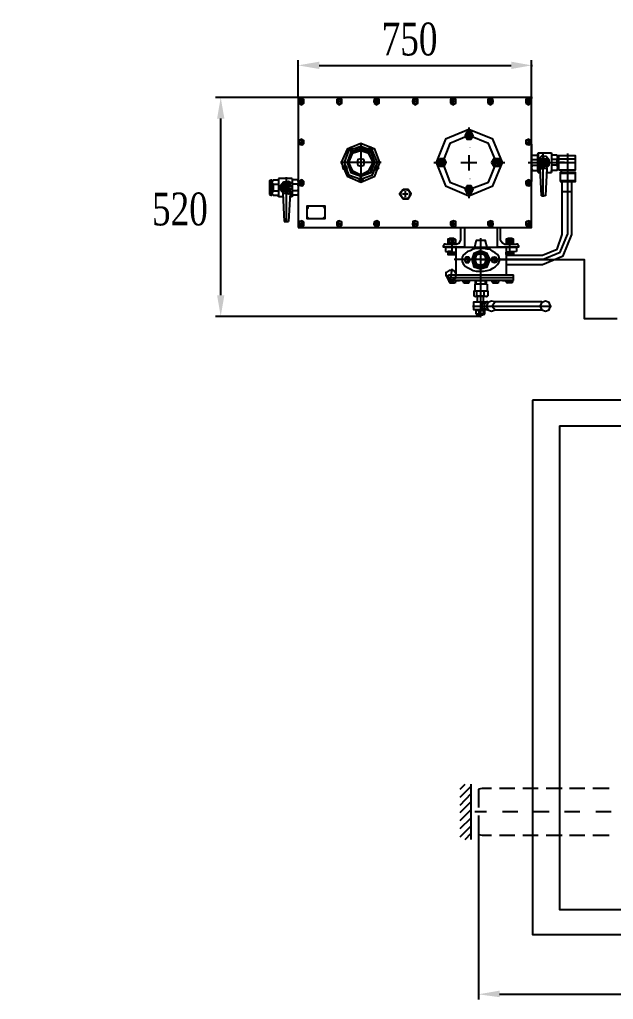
# Model space of a CAD drawing. Header units: inches. Extents: x -65 to 4788, y -4676 to 3369.
# Drawn here: x -49 to 1248, y -2932 to -792 of the extents above; entities that cross this region are included whole.
import ezdxf

# ---------------------------------------------------------------- set-up
doc = ezdxf.new("R2010")
doc.units = ezdxf.units.IN
doc.header["$MEASUREMENT"] = 0
doc.layers.get('0').update_dxf_attribs({"color": 250, "linetype": 'CONTINUOUS', "lineweight": 100})
doc.styles.get("Standard").update_dxf_attribs({"font": 'times.ttf', "width": 0.75})

msp = doc.modelspace()

# ---------------------------------------------------------------- hatches: boundary and pattern name
at = {"lineweight": -2}
for points in [[(605.4, -883.8), (605.4, -899.8), (559.2, -891.8)], [(1024.6, -883.8), (1024.6, -899.8), (1069.2, -891.8)], [(382.3, -1008.1), (398.2, -1008.1), (390.2, -961.9)], [(933.8, -1071.9), (935.3, -1071.9), (935.3, -1070.3), (933.8, -1070.3)], [(933.8, -1140.4), (935.3, -1140.4), (935.3, -1138.8), (933.8, -1138.8)], [(541.7, -1181.9), (543.3, -1181.9), (543.3, -1180.3), (541.7, -1180.3)], [(382.3, -1393.9), (398.2, -1393.9), (390.2, -1440.1)], [(960.9, -2472.9), (962.4, -2472.9), (962.4, -2471.3), (960.9, -2471.3)], [(999.1, -2912.8), (999.1, -2927.1), (952.9, -2920.8)]]:
    msp.add_hatch(color=0, dxfattribs=at).paths.add_polyline_path(points)

# ---------------------------------------------------------------- linework, layer by layer
at = {"color": 0, "lineweight": -2}
for points in [[(559.2, -961.9), (559.2, -880.6)], [(605.4, -891.8), (1024.6, -891.8)], [(1069.2, -961.9), (1069.2, -880.6)], [(1069.2, -891.8), (1070.8, -891.8)], [(898.7, -961.9), (379.1, -961.9)], [(390.2, -961.9), (390.2, -961.9)], [(559.2, -1245.6), (1069.2, -1245.6), (1069.2, -961.9), (559.2, -961.9), (559.2, -1245.6)], [(559.2, -961.9), (559.2, -961.9)], [(567.2, -977.9), (567.2, -961.9)], [(648.5, -977.9), (648.5, -961.9)], [(731.3, -977.9), (731.3, -961.9)], [(814.2, -977.9), (814.2, -961.9)], [(898.7, -977.9), (898.7, -961.9)], [(898.7, -961.9), (898.7, -961.9)], [(980, -977.9), (980, -961.9)], [(1062.9, -977.9), (1062.9, -961.9)], [(1069.2, -961.9), (1070.8, -961.9)], [(559.2, -969.9), (573.5, -969.9)], [(560.8, -974.7), (567.2, -977.9), (571.9, -974.7), (571.9, -966.7), (567.2, -963.5), (560.8, -966.7), (560.8, -974.7)], [(571.9, -969.9), (570.4, -966.7), (567.2, -965.1), (562.4, -966.7), (560.8, -969.9), (562.4, -974.7), (567.2, -976.3), (570.4, -974.7), (571.9, -969.9)], [(642.1, -969.9), (656.4, -969.9)], [(643.7, -974.7), (648.5, -977.9), (654.8, -974.7), (654.8, -966.7), (648.5, -963.5), (643.7, -966.7), (643.7, -974.7)], [(654.8, -969.9), (653.2, -966.7), (648.5, -965.1), (645.3, -966.7), (643.7, -969.9), (645.3, -974.7), (648.5, -976.3), (653.2, -974.7), (654.8, -969.9)], [(723.4, -969.9), (737.7, -969.9)], [(725, -974.7), (731.3, -977.9), (736.1, -974.7), (736.1, -966.7), (731.3, -963.5), (725, -966.7), (725, -974.7)], [(736.1, -969.9), (734.5, -966.7), (731.3, -965.1), (726.6, -966.7), (725, -969.9), (726.6, -974.7), (731.3, -976.3), (734.5, -974.7), (736.1, -969.9)], [(807.8, -969.9), (820.6, -969.9)], [(809.4, -974.7), (814.2, -977.9), (820.6, -974.7), (820.6, -966.7), (814.2, -963.5), (809.4, -966.7), (809.4, -974.7)], [(820.6, -969.9), (819, -966.7), (814.2, -965.1), (809.4, -966.7), (809.4, -969.9), (809.4, -974.7), (814.2, -976.3), (819, -974.7), (820.6, -969.9)], [(890.7, -969.9), (905.1, -969.9)], [(892.3, -974.7), (898.7, -977.9), (903.5, -974.7), (903.5, -966.7), (898.7, -963.5), (892.3, -966.7), (892.3, -974.7)], [(903.5, -969.9), (903.5, -966.7), (898.7, -965.1), (893.9, -966.7), (892.3, -969.9), (893.9, -974.7), (898.7, -976.3), (903.5, -974.7), (903.5, -969.9)], [(973.6, -974.7), (980, -977.9), (984.8, -974.7), (984.8, -966.7), (980, -963.5), (973.6, -966.7), (973.6, -974.7)], [(984.8, -969.9), (984.8, -966.7), (980, -965.1), (976.8, -966.7), (973.6, -969.9), (976.8, -974.7), (980, -976.3), (984.8, -974.7), (984.8, -969.9)], [(973.6, -969.9), (986.4, -969.9)], [(1054.9, -969.9), (1069.2, -969.9)], [(1056.5, -974.7), (1062.9, -977.9), (1067.6, -974.7), (1067.6, -966.7), (1062.9, -963.5), (1056.5, -966.7), (1056.5, -974.7)], [(1067.6, -969.9), (1066, -966.7), (1062.9, -965.1), (1058.1, -966.7), (1056.5, -969.9), (1058.1, -974.7), (1062.9, -976.3), (1066, -974.7), (1067.6, -969.9)], [(390.2, -1393.9), (390.2, -1008.1)], [(1005.5, -1103.8), (984.8, -1052.8), (932.2, -1032), (881.2, -1052.8), (860.4, -1103.8), (881.2, -1154.8), (932.2, -1177.1), (984.8, -1154.8), (1005.5, -1103.8)], [(992.7, -1103.8), (975.2, -1062.3), (932.2, -1044.8), (890.7, -1062.3), (874.8, -1103.8), (890.7, -1146.8), (932.2, -1162.7), (975.2, -1146.8), (992.7, -1103.8)], [(940.1, -1044.8), (938.5, -1040), (932.2, -1036.8), (927.4, -1040), (924.2, -1044.8), (927.4, -1051.2), (932.2, -1052.8), (938.5, -1051.2), (940.1, -1044.8)], [(927.4, -1036.8), (924.2, -1044.8), (927.4, -1052.8), (936.9, -1052.8), (941.7, -1044.8), (936.9, -1036.8), (927.4, -1036.8)], [(936.9, -1046.4), (936.9, -1043.2), (933.8, -1040), (932.2, -1040), (929, -1043.2), (927.4, -1046.4), (930.6, -1048), (933.8, -1049.6)], [(938.5, -1044.8), (935.3, -1041.6), (932.2, -1040), (929, -1041.6), (927.4, -1044.8), (929, -1048), (932.2, -1049.6), (935.3, -1048), (938.5, -1044.8)], [(932.2, -1027.3), (932.2, -1052.8)], [(559.2, -1060.7), (573.5, -1060.7)], [(559.2, -1063.9), (559.2, -1145.2)], [(560.8, -1062.3), (567.2, -1065.5), (571.9, -1062.3), (571.9, -1056), (567.2, -1052.8), (560.8, -1056), (560.8, -1062.3)], [(571.9, -1060.7), (570.4, -1056), (567.2, -1052.8), (562.4, -1056), (560.8, -1060.7), (562.4, -1063.9), (567.2, -1065.5), (570.4, -1063.9), (571.9, -1060.7)], [(567.2, -1067.1), (567.2, -1052.8)], [(737.7, -1103.8), (726.6, -1075.1), (696.3, -1062.3), (666, -1075.1), (653.2, -1103.8), (666, -1134.1), (696.3, -1146.8), (726.6, -1134.1), (737.7, -1103.8)], [(732.9, -1103.8), (721.8, -1078.3), (696.3, -1068.7), (669.2, -1078.3), (659.6, -1103.8), (669.2, -1130.9), (696.3, -1140.4), (721.8, -1130.9), (732.9, -1103.8)], [(696.3, -1060.7), (696.3, -1148.4)], [(1054.9, -1060.7), (1069.2, -1060.7)], [(1056.5, -1062.3), (1062.9, -1065.5), (1067.6, -1062.3), (1067.6, -1056), (1062.9, -1052.8), (1056.5, -1056), (1056.5, -1062.3)], [(1067.6, -1060.7), (1066, -1056), (1062.9, -1052.8), (1058.1, -1056), (1056.5, -1060.7), (1058.1, -1063.9), (1062.9, -1065.5), (1066, -1063.9), (1067.6, -1060.7)], [(1062.9, -1067.1), (1062.9, -1052.8)], [(1069.2, -1063.9), (1069.2, -1145.2)], [(726.6, -1103.8), (718.6, -1081.5), (696.3, -1073.5), (674, -1081.5), (666, -1103.8), (674, -1126.1), (696.3, -1134.1), (718.6, -1126.1), (726.6, -1103.8)], [(723.4, -1103.8), (713.8, -1084.6), (696.3, -1078.3), (677.1, -1084.6), (669.2, -1103.8), (677.1, -1121.3), (696.3, -1130.9), (713.8, -1121.3), (723.4, -1103.8)], [(670.8, -1070.3), (677.1, -1079.9)], [(670.8, -1073.5), (670.8, -1076.7), (675.6, -1078.3), (678.7, -1076.7), (677.1, -1073.5), (674, -1070.3), (670.8, -1073.5)], [(677.1, -1075.1), (677.1, -1073.5), (674, -1071.9), (672.4, -1073.5), (670.8, -1075.1), (672.4, -1076.7), (674, -1078.3), (677.1, -1076.7), (677.1, -1075.1)], [(674, -1091), (670.8, -1097.4)], [(674, -1081.5), (674, -1091)], [(681.9, -1081.5), (674, -1081.5)], [(689.9, -1079.9), (681.9, -1081.5)], [(696.3, -1073.5), (689.9, -1079.9)], [(696.3, -1073.5), (702.6, -1079.9)], [(710.6, -1083.1), (702.6, -1079.9)], [(718.6, -1083.1), (710.6, -1083.1)], [(713.8, -1079.9), (720.2, -1070.3)], [(718.6, -1070.3), (713.8, -1073.5), (713.8, -1076.7), (717, -1078.3), (721.8, -1076.7), (721.8, -1073.5), (718.6, -1070.3)], [(721.8, -1075.1), (720.2, -1073.5), (717, -1071.9), (713.8, -1073.5), (713.8, -1075.1), (713.8, -1076.7), (717, -1078.3), (720.2, -1076.7), (721.8, -1075.1)], [(718.6, -1083.1), (718.6, -1091)], [(932.2, -1087.8), (932.2, -1121.3)], [(1070.8, -1087.8), (1069.2, -1089.4)], [(1070.8, -1087.8), (1082, -1087.8)], [(1083.6, -1083.1), (1082, -1086.2)], [(1082, -1086.2), (1082, -1121.3)], [(1083.6, -1083.1), (1112.3, -1083.1)], [(1083.6, -1083.1), (1083.6, -1126.1)], [(1083.6, -1111.7), (1091.5, -1118.1), (1101.1, -1116.5), (1107.5, -1110.1), (1107.5, -1099), (1101.1, -1091), (1091.5, -1089.4), (1083.6, -1097.4)], [(1094.7, -1178.7), (1094.7, -1081.5)], [(1112.3, -1083.1), (1112.3, -1126.1)], [(1112.3, -1083.1), (1112.3, -1086.2)], [(1112.3, -1086.2), (1112.3, -1121.3)], [(1125, -1087.8), (1112.3, -1087.8)], [(1125, -1097.4), (1126.6, -1092.6), (1125, -1087.8)], [(1126.6, -1118.1), (1128.2, -1118.1), (1128.2, -1089.4), (1126.6, -1089.4), (1126.6, -1118.1)], [(1128.2, -1119.7), (1164.9, -1119.7), (1164.9, -1089.4), (1128.2, -1089.4), (1128.2, -1119.7)], [(1147.3, -1084.6), (1147.3, -1261.6)], [(740.9, -1103.8), (651.6, -1103.8)], [(658, -1118.1), (662.8, -1119.7), (666, -1116.5), (664.4, -1111.7), (661.2, -1111.7), (656.4, -1113.3), (658, -1118.1)], [(666, -1114.9), (664.4, -1113.3), (661.2, -1111.7), (659.6, -1113.3), (658, -1114.9), (659.6, -1118.1), (664.4, -1118.1), (666, -1114.9)], [(670.8, -1097.4), (666, -1105.4)], [(670.8, -1110.1), (666, -1103.8)], [(670.8, -1110.1), (674, -1118.1)], [(704.2, -1103.8), (702.6, -1097.4), (696.3, -1095.8), (689.9, -1097.4), (688.3, -1103.8), (689.9, -1110.1), (696.3, -1111.7), (702.6, -1110.1), (704.2, -1103.8)], [(718.6, -1118.1), (721.8, -1110.1)], [(721.8, -1099), (726.6, -1105.4)], [(721.8, -1110.1), (726.6, -1103.8)], [(734.5, -1114.9), (732.9, -1113.3), (731.3, -1111.7), (728.1, -1113.3), (726.6, -1114.9), (728.1, -1118.1), (732.9, -1118.1), (734.5, -1114.9)], [(734.5, -1113.3), (731.3, -1111.7), (728.1, -1111.7), (726.6, -1116.5), (729.7, -1119.7), (732.9, -1118.1), (734.5, -1113.3)], [(855.7, -1103.8), (882.8, -1103.8)], [(868.4, -1095.8), (863.6, -1103.8), (868.4, -1111.7), (878, -1111.7), (882.8, -1103.8), (878, -1095.8), (868.4, -1095.8)], [(882.8, -1103.8), (879.6, -1097.4), (874.8, -1095.8), (868.4, -1097.4), (866.8, -1103.8), (868.4, -1110.1), (874.8, -1111.7), (879.6, -1110.1), (882.8, -1103.8)], [(878, -1103.8), (878, -1100.6), (874.8, -1099), (870, -1100.6), (868.4, -1103.8), (870, -1108.6), (874.8, -1110.1), (878, -1108.6), (878, -1103.8)], [(878, -1105.4), (878, -1102.2), (874.8, -1100.6), (871.6, -1100.6), (870, -1102.2), (870, -1105.4), (871.6, -1108.6), (874.8, -1108.6)], [(914.6, -1103.8), (949.7, -1103.8)], [(986.4, -1095.8), (981.6, -1103.8), (986.4, -1111.7), (997.5, -1111.7), (1000.7, -1103.8), (997.5, -1095.8), (986.4, -1095.8)], [(1000.7, -1103.8), (997.5, -1097.4), (992.7, -1095.8), (986.4, -1097.4), (983.2, -1103.8), (986.4, -1110.1), (992.7, -1111.7), (997.5, -1110.1), (1000.7, -1103.8)], [(984.8, -1103.8), (1010.3, -1103.8)], [(997.5, -1103.8), (995.9, -1100.6), (992.7, -1099), (987.9, -1100.6), (986.4, -1103.8), (987.9, -1108.6), (992.7, -1110.1), (995.9, -1108.6), (997.5, -1103.8)], [(997.5, -1105.4), (995.9, -1102.2), (992.7, -1100.6), (989.5, -1100.6), (987.9, -1102.2), (987.9, -1105.4), (989.5, -1108.6), (992.7, -1108.6)], [(1061.3, -1103.8), (1164.9, -1103.8)], [(1069.2, -1094.2), (1070.8, -1097.4)], [(1070.8, -1097.4), (1069.2, -1100.6)], [(1069.2, -1107), (1070.8, -1110.1)], [(1070.8, -1110.1), (1069.2, -1113.3)], [(1070.8, -1097.4), (1082, -1097.4)], [(1070.8, -1110.1), (1082, -1110.1)], [(1104.3, -1103.8), (1102.7, -1097.4), (1094.7, -1094.2), (1086.8, -1097.4), (1085.2, -1103.8), (1086.8, -1111.7), (1094.7, -1113.3), (1102.7, -1111.7), (1104.3, -1103.8)], [(1104.3, -1103.8), (1101.1, -1097.4), (1094.7, -1095.8), (1088.4, -1097.4), (1086.8, -1103.8), (1088.4, -1110.1), (1094.7, -1113.3), (1101.1, -1110.1), (1104.3, -1103.8)], [(1090, -1100.6), (1094.7, -1097.4)], [(1090, -1107), (1090, -1100.6)], [(1094.7, -1110.1), (1090, -1107)], [(1099.5, -1103.8), (1097.9, -1102.2), (1094.7, -1100.6), (1091.5, -1102.2), (1091.5, -1103.8), (1091.5, -1107), (1094.7, -1108.6), (1097.9, -1107), (1099.5, -1103.8)], [(1097.9, -1103.8), (1096.3, -1102.2), (1094.7, -1102.2), (1093.1, -1102.2), (1091.5, -1103.8), (1093.1, -1105.4), (1094.7, -1107), (1096.3, -1105.4), (1097.9, -1103.8)], [(1094.7, -1097.4), (1101.1, -1100.6)], [(1101.1, -1107), (1094.7, -1110.1)], [(1101.1, -1100.6), (1101.1, -1107)], [(1125, -1097.4), (1112.3, -1097.4)], [(1125, -1110.1), (1112.3, -1110.1)], [(1125, -1110.1), (1125, -1097.4)], [(1125, -1121.3), (1126.6, -1114.9), (1125, -1110.1)], [(1126.6, -1092.6), (1126.6, -1116.5)], [(1128.2, -1095.8), (1164.9, -1095.8)], [(1141, -1103.8), (1131.4, -1103.8)], [(656.4, -1118.1), (666, -1113.3)], [(674, -1126.1), (674, -1118.1)], [(681.9, -1126.1), (674, -1126.1)], [(681.9, -1126.1), (689.9, -1129.3)], [(696.3, -1134.1), (689.9, -1129.3)], [(696.3, -1134.1), (702.6, -1129.3)], [(702.6, -1129.3), (710.6, -1126.1)], [(718.6, -1126.1), (710.6, -1126.1)], [(718.6, -1126.1), (718.6, -1118.1)], [(736.1, -1118.1), (726.6, -1113.3)], [(1069.2, -1118.1), (1070.8, -1121.3)], [(1070.8, -1121.3), (1082, -1121.3)], [(1082, -1121.3), (1083.6, -1126.1)], [(1083.6, -1126.1), (1086.8, -1126.1)], [(1086.8, -1116.5), (1090, -1177.1)], [(1102.7, -1116.5), (1099.5, -1177.1)], [(1102.7, -1126.1), (1112.3, -1126.1)], [(1125, -1121.3), (1112.3, -1121.3)], [(1112.3, -1126.1), (1112.3, -1121.3)], [(1131.4, -1145.2), (1164.9, -1145.2), (1164.9, -1126.1), (1131.4, -1126.1), (1131.4, -1145.2)], [(1147.3, -1127.7), (1131.4, -1127.7)], [(1133, -1126.1), (1161.7, -1126.1)], [(1134.6, -1126.1), (1133, -1126.1)], [(1133, -1126.1), (1133, -1126.1)], [(1134.6, -1126.1), (1134.6, -1119.7)], [(1160.1, -1126.1), (1134.6, -1126.1)], [(1134.6, -1126.1), (1134.6, -1126.1)], [(1147.3, -1127.7), (1147.3, -1143.6)], [(1164.9, -1127.7), (1147.3, -1127.7)], [(497, -1143.6), (500.2, -1142)], [(497, -1143.6), (497, -1173.9)], [(500.2, -1142), (501.8, -1142)], [(500.2, -1142), (500.2, -1175.5)], [(501.8, -1142), (501.8, -1142)], [(505, -1142), (501.8, -1146.8), (505, -1151.6)], [(501.8, -1142), (501.8, -1175.5)], [(501.8, -1175.5), (501.8, -1142)], [(501.8, -1146.8), (501.8, -1170.7)], [(505, -1142), (516.2, -1142)], [(505, -1151.6), (516.2, -1151.6)], [(505, -1151.6), (505, -1165.9)], [(516.2, -1138.8), (516.2, -1142)], [(516.2, -1138.8), (516.2, -1178.7)], [(546.4, -1138.8), (516.2, -1138.8)], [(516.2, -1142), (516.2, -1175.5)], [(546.4, -1150), (538.5, -1145.2), (527.3, -1146.8), (520.9, -1154.8), (520.9, -1162.7), (527.3, -1170.7), (538.5, -1172.3), (546.4, -1167.5)], [(543.3, -1159.6), (541.7, -1151.6), (533.7, -1148.4), (525.7, -1151.6), (524.1, -1159.6), (525.7, -1165.9), (533.7, -1169.1), (541.7, -1165.9), (543.3, -1159.6)], [(541.7, -1159.6), (540.1, -1153.2), (533.7, -1150), (527.3, -1153.2), (525.7, -1159.6), (527.3, -1165.9), (533.7, -1167.5), (540.1, -1165.9), (541.7, -1159.6)], [(533.7, -1151.6), (528.9, -1154.8)], [(528.9, -1154.8), (528.9, -1162.7)], [(538.5, -1159.6), (536.9, -1156.4), (533.7, -1154.8), (530.5, -1156.4), (530.5, -1159.6), (530.5, -1161.2), (533.7, -1162.7), (536.9, -1161.2), (538.5, -1159.6)], [(536.9, -1159.6), (535.3, -1156.4), (533.7, -1154.8), (532.1, -1156.4), (530.5, -1159.6), (532.1, -1161.2), (535.3, -1161.2), (536.9, -1159.6)], [(533.7, -1234.5), (533.7, -1135.7)], [(538.5, -1154.8), (533.7, -1151.6)], [(538.5, -1162.7), (538.5, -1154.8)], [(546.4, -1138.8), (546.4, -1142)], [(546.4, -1138.8), (546.4, -1178.7)], [(559.2, -1142), (546.4, -1142)], [(546.4, -1142), (546.4, -1175.5)], [(559.2, -1151.6), (546.4, -1151.6)], [(559.2, -1145.2), (559.2, -1142)], [(559.2, -1148.4), (573.5, -1148.4)], [(559.2, -1151.6), (559.2, -1150)], [(559.2, -1154.8), (559.2, -1151.6)], [(571.9, -1148.4), (570.4, -1145.2), (567.2, -1142), (562.4, -1145.2), (560.8, -1148.4), (562.4, -1153.2), (567.2, -1154.8), (570.4, -1153.2), (571.9, -1148.4)], [(560.8, -1151.6), (567.2, -1154.8), (571.9, -1151.6), (571.9, -1145.2), (567.2, -1142), (560.8, -1145.2), (560.8, -1151.6)], [(567.2, -1156.4), (567.2, -1140.4)], [(697.9, -1143.6), (701.1, -1140.4), (697.9, -1137.2), (694.7, -1137.2), (691.5, -1140.4), (694.7, -1143.6), (697.9, -1143.6)], [(699.5, -1140.4), (697.9, -1138.8), (696.3, -1137.2), (694.7, -1138.8), (693.1, -1140.4), (694.7, -1142), (696.3, -1143.6), (697.9, -1142), (699.5, -1140.4)], [(927.4, -1154.8), (924.2, -1162.7), (927.4, -1170.7), (936.9, -1170.7), (941.7, -1162.7), (936.9, -1154.8), (927.4, -1154.8)], [(940.1, -1162.7), (938.5, -1158), (932.2, -1154.8), (927.4, -1158), (924.2, -1162.7), (927.4, -1169.1), (932.2, -1170.7), (938.5, -1169.1), (940.1, -1162.7)], [(932.2, -1154.8), (932.2, -1181.9)], [(1054.9, -1148.4), (1069.2, -1148.4)], [(1067.6, -1148.4), (1066, -1145.2), (1062.9, -1142), (1058.1, -1145.2), (1056.5, -1148.4), (1058.1, -1153.2), (1062.9, -1154.8), (1066, -1153.2), (1067.6, -1148.4)], [(1056.5, -1151.6), (1062.9, -1154.8), (1067.6, -1151.6), (1067.6, -1145.2), (1062.9, -1142), (1056.5, -1145.2), (1056.5, -1151.6)], [(1062.9, -1156.4), (1062.9, -1140.4)], [(1131.4, -1143.6), (1147.3, -1143.6)], [(1136.2, -1261.6), (1136.2, -1145.2)], [(1155.3, -1145.2), (1139.4, -1145.2)], [(1147.3, -1143.6), (1164.9, -1143.6)], [(1156.9, -1261.6), (1156.9, -1145.2)], [(497, -1173.9), (500.2, -1175.5)], [(500.2, -1175.5), (501.8, -1175.5)], [(505, -1165.9), (501.8, -1170.7), (505, -1175.5)], [(501.8, -1175.5), (501.8, -1175.5)], [(505, -1165.9), (516.2, -1165.9)], [(505, -1175.5), (516.2, -1175.5)], [(516.2, -1178.7), (516.2, -1175.5)], [(525.7, -1170.7), (528.9, -1232.9)], [(528.9, -1162.7), (533.7, -1165.9)], [(533.7, -1165.9), (538.5, -1162.7)], [(541.7, -1170.7), (538.5, -1232.9)], [(559.2, -1165.9), (546.4, -1165.9)], [(559.2, -1175.5), (546.4, -1175.5)], [(546.4, -1175.5), (546.4, -1178.7)], [(559.2, -1165.9), (559.2, -1162.7)], [(559.2, -1167.5), (559.2, -1165.9)], [(559.2, -1175.5), (559.2, -1172.3)], [(788.7, -1162.7), (780.7, -1172.3), (788.7, -1183.5), (799.9, -1183.5), (806.2, -1172.3), (799.9, -1162.7), (788.7, -1162.7)], [(804.7, -1172.3), (801.5, -1165.9), (793.5, -1162.7), (785.5, -1165.9), (782.3, -1172.3), (785.5, -1180.3), (793.5, -1183.5), (801.5, -1180.3), (804.7, -1172.3)], [(787.1, -1172.3), (799.9, -1172.3)], [(793.5, -1180.3), (793.5, -1165.9)], [(938.5, -1162.7), (935.3, -1159.6), (932.2, -1158), (929, -1159.6), (927.4, -1162.7), (929, -1167.5), (932.2, -1169.1), (935.3, -1167.5), (938.5, -1162.7)], [(936.9, -1164.3), (936.9, -1161.2), (933.8, -1159.6), (932.2, -1159.6), (929, -1161.2), (927.4, -1164.3), (930.6, -1167.5), (933.8, -1167.5)], [(1136.2, -1167.5), (1156.9, -1167.5)], [(525.7, -1178.7), (516.2, -1178.7)], [(546.4, -1178.7), (541.7, -1178.7)], [(1099.5, -1177.1), (1090, -1177.1)], [(578.3, -1226.5), (618.2, -1226.5), (618.2, -1199.4), (578.3, -1199.4), (578.3, -1226.5)], [(581.5, -1201), (581.5, -1199.4), (578.3, -1199.4), (578.3, -1202.6), (579.9, -1204.2), (581.5, -1202.6), (581.5, -1201)], [(618.2, -1201), (618.2, -1199.4), (616.6, -1199.4), (615, -1201), (616.6, -1202.6), (616.6, -1204.2), (618.2, -1202.6), (618.2, -1201)], [(528.9, -1232.9), (538.5, -1232.9)], [(559.2, -1237.7), (573.5, -1237.7)], [(560.8, -1240.8), (567.2, -1245.6), (571.9, -1240.8), (571.9, -1234.5), (567.2, -1231.3), (560.8, -1234.5), (560.8, -1240.8)], [(571.9, -1237.7), (570.4, -1232.9), (567.2, -1232.9), (562.4, -1232.9), (560.8, -1237.7), (562.4, -1242.4), (567.2, -1244), (570.4, -1242.4), (571.9, -1237.7)], [(567.2, -1245.6), (567.2, -1229.7)], [(581.5, -1224.9), (581.5, -1224.9), (579.9, -1223.3), (578.3, -1224.9), (578.3, -1226.5), (581.5, -1226.5), (581.5, -1224.9)], [(618.2, -1224.9), (618.2, -1224.9), (616.6, -1223.3), (616.6, -1224.9), (615, -1224.9), (616.6, -1226.5), (618.2, -1226.5), (618.2, -1224.9)], [(642.1, -1237.7), (656.4, -1237.7)], [(643.7, -1240.8), (648.5, -1245.6), (654.8, -1240.8), (654.8, -1234.5), (648.5, -1231.3), (643.7, -1234.5), (643.7, -1240.8)], [(654.8, -1237.7), (653.2, -1232.9), (648.5, -1232.9), (645.3, -1232.9), (643.7, -1237.7), (645.3, -1242.4), (648.5, -1244), (653.2, -1242.4), (654.8, -1237.7)], [(648.5, -1245.6), (648.5, -1229.7)], [(723.4, -1237.7), (737.7, -1237.7)], [(725, -1240.8), (731.3, -1245.6), (736.1, -1240.8), (736.1, -1234.5), (731.3, -1231.3), (725, -1234.5), (725, -1240.8)], [(736.1, -1237.7), (734.5, -1232.9), (731.3, -1232.9), (726.6, -1232.9), (725, -1237.7), (726.6, -1242.4), (731.3, -1244), (734.5, -1242.4), (736.1, -1237.7)], [(731.3, -1245.6), (731.3, -1229.7)], [(807.8, -1237.7), (820.6, -1237.7)], [(809.4, -1240.8), (814.2, -1245.6), (820.6, -1240.8), (820.6, -1234.5), (814.2, -1231.3), (809.4, -1234.5), (809.4, -1240.8)], [(820.6, -1237.7), (819, -1232.9), (814.2, -1232.9), (809.4, -1232.9), (809.4, -1237.7), (809.4, -1242.4), (814.2, -1244), (819, -1242.4), (820.6, -1237.7)], [(814.2, -1245.6), (814.2, -1229.7)], [(890.7, -1237.7), (905.1, -1237.7)], [(892.3, -1240.8), (898.7, -1245.6), (903.5, -1240.8), (903.5, -1234.5), (898.7, -1231.3), (892.3, -1234.5), (892.3, -1240.8)], [(903.5, -1237.7), (903.5, -1232.9), (898.7, -1232.9), (893.9, -1232.9), (892.3, -1237.7), (893.9, -1242.4), (898.7, -1244), (903.5, -1242.4), (903.5, -1237.7)], [(898.7, -1245.6), (898.7, -1229.7)], [(973.6, -1240.8), (980, -1245.6), (984.8, -1240.8), (984.8, -1234.5), (980, -1231.3), (973.6, -1234.5), (973.6, -1240.8)], [(984.8, -1237.7), (984.8, -1232.9), (980, -1232.9), (976.8, -1232.9), (973.6, -1237.7), (976.8, -1242.4), (980, -1244), (984.8, -1242.4), (984.8, -1237.7)], [(973.6, -1237.7), (986.4, -1237.7)], [(980, -1245.6), (980, -1229.7)], [(1054.9, -1237.7), (1069.2, -1237.7)], [(1056.5, -1240.8), (1062.9, -1245.6), (1067.6, -1240.8), (1067.6, -1234.5), (1062.9, -1231.3), (1056.5, -1234.5), (1056.5, -1240.8)], [(1067.6, -1237.7), (1066, -1232.9), (1062.9, -1232.9), (1058.1, -1232.9), (1056.5, -1237.7), (1058.1, -1242.4), (1062.9, -1244), (1066, -1242.4), (1067.6, -1237.7)], [(1062.9, -1245.6), (1062.9, -1229.7)], [(922.6, -1245.6), (922.6, -1288.7), (876.4, -1288.7), (876.4, -1285.5)], [(914.6, -1272.7), (914.6, -1245.6)], [(1040.5, -1285.5), (1040.5, -1288.7), (994.3, -1288.7), (994.3, -1245.6)], [(1000.7, -1245.6), (1000.7, -1272.7)], [(1093.1, -1315.8), (1131.4, -1299.8), (1147.3, -1261.6)], [(1093.1, -1306.2), (1125, -1293.4), (1136.2, -1261.6)], [(1093.1, -1326.9), (1137.8, -1307.8), (1156.9, -1261.6)], [(881.2, -1282.3), (878, -1282.3), (876.4, -1285.5)], [(881.2, -1282.3), (905.1, -1282.3)], [(885.9, -1272.7), (885.9, -1279.1), (903.5, -1279.1), (903.5, -1272.7), (901.9, -1271.1), (885.9, -1271.1), (885.9, -1272.7)], [(890.7, -1272.7), (885.9, -1272.7)], [(885.9, -1282.3), (901.9, -1282.3), (901.9, -1279.1), (885.9, -1279.1), (885.9, -1282.3)], [(885.9, -1279.1), (903.5, -1279.1)], [(890.7, -1271.1), (890.7, -1271.1), (890.7, -1269.5), (898.7, -1269.5), (898.7, -1271.1), (898.7, -1271.1)], [(890.7, -1271.1), (890.7, -1269.5)], [(890.7, -1271.1), (898.7, -1271.1)], [(898.7, -1272.7), (890.7, -1272.7)], [(890.7, -1279.1), (890.7, -1272.7)], [(895.5, -1282.3), (893.9, -1279.1)], [(895.5, -1306.2), (895.5, -1267.9)], [(895.5, -1279.1), (895.5, -1282.3)], [(898.7, -1269.5), (898.7, -1271.1)], [(903.5, -1272.7), (898.7, -1272.7)], [(898.7, -1279.1), (898.7, -1272.7)], [(905.1, -1282.3), (911.4, -1279.1), (914.6, -1272.7)], [(944.9, -1288.7), (948.1, -1275.9)], [(948.1, -1274.3), (948.1, -1274.3), (948.1, -1275.9)], [(967.2, -1274.3), (948.1, -1274.3)], [(957.7, -1269.5), (957.7, -1440.1)], [(968.8, -1275.9), (968.8, -1274.3), (967.2, -1274.3)], [(972, -1288.7), (968.8, -1275.9)], [(1000.7, -1272.7), (1005.5, -1279.1), (1010.3, -1282.3)], [(1010.3, -1282.3), (1035.8, -1282.3)], [(1013.4, -1272.7), (1013.4, -1279.1), (1029.4, -1279.1), (1029.4, -1272.7), (1029.4, -1271.1), (1013.4, -1271.1), (1013.4, -1272.7)], [(1018.2, -1272.7), (1013.4, -1272.7)], [(1013.4, -1279.1), (1029.4, -1279.1)], [(1013.4, -1282.3), (1029.4, -1282.3), (1029.4, -1279.1), (1013.4, -1279.1), (1013.4, -1282.3)], [(1018.2, -1271.1), (1018.2, -1271.1), (1018.2, -1269.5), (1026.2, -1269.5), (1026.2, -1271.1), (1026.2, -1271.1)], [(1018.2, -1271.1), (1018.2, -1269.5)], [(1018.2, -1271.1), (1026.2, -1271.1)], [(1026.2, -1272.7), (1018.2, -1272.7)], [(1018.2, -1279.1), (1018.2, -1272.7)], [(1021.4, -1306.2), (1021.4, -1267.9)], [(1021.4, -1279.1), (1021.4, -1282.3)], [(1021.4, -1282.3), (1021.4, -1279.1)], [(1026.2, -1269.5), (1026.2, -1271.1)], [(1029.4, -1272.7), (1026.2, -1272.7)], [(1026.2, -1279.1), (1026.2, -1272.7)], [(1040.5, -1285.5), (1038.9, -1282.3), (1035.8, -1282.3)], [(881.2, -1288.7), (1035.8, -1288.7)], [(881.2, -1288.7), (881.2, -1298.2)], [(881.2, -1298.2), (903.5, -1299.8)], [(895.5, -1298.2), (885.9, -1298.2), (885.9, -1303), (885.9, -1304.6), (901.9, -1304.6), (903.5, -1303), (903.5, -1299.8)], [(885.9, -1298.2), (885.9, -1298.2)], [(885.9, -1303), (903.5, -1303)], [(890.7, -1303), (890.7, -1298.2)], [(898.7, -1303), (898.7, -1299.8)], [(903.5, -1288.7), (903.5, -1349.2)], [(917.8, -1315.8), (917.8, -1320.5), (919.4, -1325.3), (924.2, -1330.1), (929, -1333.3), (935.3, -1336.5), (941.7, -1339.7), (948.1, -1341.3), (964, -1341.3), (972, -1339.7), (978.4, -1338.1), (984.8, -1334.9), (989.5, -1331.7), (994.3, -1326.9), (997.5, -1322.1), (999.1, -1318.9), (999.1, -1314.2), (997.5, -1309.4), (994.3, -1304.6), (989.5, -1301.4), (984.8, -1298.2), (978.4, -1293.4), (972, -1293.4), (964, -1291.8), (948.1, -1291.8), (941.7, -1293.4), (935.3, -1296.6), (929, -1298.2), (924.2, -1303), (919.4, -1306.2), (917.8, -1311), (917.8, -1315.8)], [(978.4, -1315.8), (972, -1303), (957.7, -1296.6), (943.3, -1303), (938.5, -1315.8), (943.3, -1331.7), (957.7, -1336.5), (972, -1331.7), (978.4, -1315.8)], [(976.8, -1315.8), (970.4, -1303), (957.7, -1298.2), (944.9, -1303), (940.1, -1315.8), (944.9, -1328.5), (957.7, -1334.9), (970.4, -1328.5), (976.8, -1315.8)], [(972, -1315.8), (968.8, -1306.2), (957.7, -1301.4), (948.1, -1306.2), (943.3, -1315.8), (948.1, -1326.9), (957.7, -1331.7), (968.8, -1326.9), (972, -1315.8)], [(972, -1317.3), (968.8, -1306.2), (959.3, -1303), (948.1, -1306.2), (944.9, -1315.8), (948.1, -1326.9), (959.3, -1330.1)], [(970.4, -1315.8), (967.2, -1306.2), (957.7, -1303), (948.1, -1306.2), (944.9, -1315.8), (948.1, -1325.3), (957.7, -1328.5), (967.2, -1325.3), (970.4, -1315.8)], [(1013.4, -1288.7), (1013.4, -1349.2)], [(1035.8, -1298.2), (1013.4, -1299.8)], [(1021.4, -1298.2), (1029.4, -1298.2), (1029.4, -1303), (1029.4, -1304.6), (1013.4, -1304.6), (1013.4, -1299.8)], [(1013.4, -1303), (1018.2, -1303)], [(1018.2, -1303), (1018.2, -1299.8)], [(1018.2, -1303), (1026.2, -1303)], [(1026.2, -1303), (1026.2, -1298.2)], [(1026.2, -1303), (1029.4, -1303)], [(1029.4, -1298.2), (1029.4, -1298.2)], [(1035.8, -1288.7), (1035.8, -1298.2)], [(1093.1, -1315.8), (900.3, -1315.8)], [(935.3, -1315.8), (932.2, -1312.6), (929, -1311), (924.2, -1312.6), (922.6, -1315.8), (924.2, -1320.5), (929, -1322.1), (932.2, -1320.5), (935.3, -1315.8)], [(932.2, -1322.1), (935.3, -1315.8), (932.2, -1311), (925.8, -1311), (922.6, -1315.8), (925.8, -1322.1), (932.2, -1322.1)], [(929, -1309.4), (929, -1323.7)], [(957.7, -1315.8), (1184, -1315.8), (1184, -1444.9), (1255.7, -1444.9)], [(992.7, -1315.8), (992.7, -1312.6), (987.9, -1311), (983.2, -1312.6), (981.6, -1315.8), (983.2, -1320.5), (987.9, -1322.1), (992.7, -1320.5), (992.7, -1315.8)], [(984.8, -1322.1), (981.6, -1315.8), (984.8, -1311), (991.1, -1311), (994.3, -1315.8), (991.1, -1322.1), (984.8, -1322.1)], [(987.9, -1309.4), (987.9, -1323.7)], [(1013.4, -1306.2), (1093.1, -1306.2)], [(882.8, -1350.8), (885.9, -1358.8), (895.5, -1360.4), (903.5, -1355.6), (903.5, -1346), (898.7, -1339.7), (889.1, -1339.7), (882.8, -1344.4)], [(882.8, -1352.4), (882.8, -1342.9)], [(892.3, -1362), (895.5, -1336.5)], [(1013.4, -1326.9), (1093.1, -1326.9)], [(887.5, -1349.2), (1029.4, -1349.2)], [(887.5, -1362), (887.5, -1349.2)], [(1029.4, -1355.6), (887.5, -1355.6)], [(1029.4, -1362), (887.5, -1362)], [(889.1, -1365.2), (889.1, -1362)], [(889.1, -1365.2), (890.7, -1366.8), (892.3, -1365.2)], [(890.7, -1366.8), (900.3, -1366.8)], [(892.3, -1365.2), (892.3, -1362)], [(892.3, -1365.2), (898.7, -1365.2)], [(895.5, -1360.4), (895.5, -1368.4)], [(897.1, -1362), (911.4, -1362)], [(898.7, -1365.2), (898.7, -1362)], [(898.7, -1365.2), (900.3, -1366.8), (903.5, -1365.2)], [(903.5, -1365.2), (903.5, -1362)], [(919.4, -1365.2), (919.4, -1362)], [(919.4, -1365.2), (922.6, -1366.8), (924.2, -1365.2)], [(922.6, -1366.8), (932.2, -1366.8)], [(924.2, -1365.2), (924.2, -1362)], [(924.2, -1365.2), (930.6, -1365.2)], [(927.4, -1360.4), (927.4, -1368.4)], [(930.6, -1365.2), (930.6, -1362)], [(930.6, -1365.2), (932.2, -1366.8), (933.8, -1365.2)], [(933.8, -1365.2), (933.8, -1362)], [(946.5, -1362), (970.4, -1362)], [(946.5, -1369.9), (946.5, -1362)], [(948.1, -1369.9), (948.1, -1362)], [(968.8, -1369.9), (968.8, -1362)], [(970.4, -1369.9), (970.4, -1362)], [(983.2, -1365.2), (983.2, -1362)], [(983.2, -1365.2), (984.8, -1366.8), (986.4, -1365.2)], [(984.8, -1366.8), (994.3, -1366.8)], [(986.4, -1365.2), (986.4, -1362)], [(986.4, -1365.2), (992.7, -1365.2)], [(989.5, -1360.4), (989.5, -1368.4)], [(992.7, -1365.2), (992.7, -1362)], [(992.7, -1365.2), (994.3, -1366.8), (997.5, -1365.2)], [(997.5, -1365.2), (997.5, -1362)], [(1005.5, -1362), (1018.2, -1362)], [(1013.4, -1365.2), (1013.4, -1362)], [(1013.4, -1365.2), (1015, -1366.8), (1018.2, -1365.2)], [(1026.2, -1366.8), (1015, -1366.8)], [(1018.2, -1365.2), (1018.2, -1362)], [(1018.2, -1365.2), (1024.6, -1365.2)], [(1021.4, -1360.4), (1021.4, -1368.4)], [(1024.6, -1365.2), (1024.6, -1362)], [(1024.6, -1365.2), (1026.2, -1366.8), (1027.8, -1365.2)], [(1027.8, -1365.2), (1027.8, -1362)], [(1029.4, -1362), (1029.4, -1349.2)], [(943.3, -1384.3), (973.6, -1384.3)], [(943.3, -1384.3), (943.3, -1395.4)], [(972, -1369.9), (944.9, -1369.9)], [(944.9, -1369.9), (944.9, -1384.3)], [(949.7, -1395.4), (949.7, -1384.3)], [(965.6, -1395.4), (965.6, -1384.3)], [(965.6, -1384.3), (965.6, -1384.3)], [(972, -1369.9), (972, -1384.3)], [(973.6, -1384.3), (973.6, -1395.4)], [(943.3, -1395.4), (946.5, -1397), (949.7, -1395.4)], [(973.6, -1425.7), (943.3, -1425.7), (943.3, -1408.2), (973.6, -1408.2), (973.6, -1408.2)], [(970.4, -1397), (946.5, -1397)], [(949.7, -1395.4), (965.6, -1395.4)], [(951.3, -1408.2), (951.3, -1397)], [(965.6, -1411.4), (960.9, -1413), (959.3, -1417.8), (960.9, -1422.5), (965.6, -1424.1)], [(964, -1408.2), (964, -1397)], [(965.6, -1395.4), (970.4, -1397), (973.6, -1395.4)], [(970.4, -1408.2), (965.6, -1414.6), (965.6, -1421), (970.4, -1425.7)], [(967.2, -1411.4), (965.6, -1411.4)], [(989.5, -1408.2), (981.6, -1406.6), (973.6, -1409.8), (970.4, -1417.8), (973.6, -1425.7), (981.6, -1428.9), (989.5, -1425.7)], [(973.6, -1408.2), (970.4, -1408.2)], [(989.5, -1408.2), (983.2, -1417.8)], [(1091.5, -1408.2), (989.5, -1408.2)], [(1110.7, -1417.8), (1107.5, -1409.8), (1099.5, -1406.6), (1091.5, -1409.8), (1086.8, -1417.8), (1091.5, -1425.7), (1099.5, -1428.9), (1107.5, -1425.7), (1110.7, -1417.8)], [(940.1, -1417.8), (1112.3, -1417.8)], [(948.1, -1425.7), (954.5, -1425.7)], [(954.5, -1427.3), (948.1, -1427.3)], [(948.1, -1435.3), (948.1, -1427.3)], [(954.5, -1425.7), (964, -1425.7)], [(964, -1427.3), (954.5, -1427.3)], [(954.5, -1435.3), (954.5, -1427.3)], [(964, -1425.7), (964, -1425.7)], [(967.2, -1427.3), (964, -1427.3)], [(964, -1435.3), (964, -1427.3)], [(967.2, -1424.1), (965.6, -1424.1)], [(967.2, -1435.3), (967.2, -1427.3)], [(973.6, -1425.7), (970.4, -1425.7)], [(983.2, -1417.8), (989.5, -1425.7)], [(989.5, -1425.7), (1091.5, -1425.7)], [(957.7, -1440.1), (379.1, -1440.1)], [(949.7, -1435.3), (948.1, -1435.3)], [(954.5, -1435.3), (948.1, -1435.3)], [(948.1, -1435.3), (954.5, -1435.3)], [(951.3, -1435.3), (964, -1435.3)], [(952.9, -1436.9), (952.9, -1435.3)], [(952.9, -1436.9), (952.9, -1435.3)], [(952.9, -1436.9), (962.4, -1436.9)], [(964, -1436.9), (952.9, -1436.9)], [(952.9, -1436.9), (952.9, -1436.9)], [(964, -1435.3), (954.5, -1435.3)], [(954.5, -1435.3), (964, -1435.3)], [(957.7, -1440.1), (959.3, -1440.1)], [(964, -1436.9), (962.4, -1436.9)], [(964, -1435.3), (967.2, -1435.3)], [(964, -1436.9), (964, -1435.3)], [(965.6, -1435.3), (964, -1435.3)], [(964, -1436.9), (964, -1435.3)], [(1070.8, -1623.4), (1070.8, -2790.1), (2470.2, -2790.1), (2470.2, -2726.3)], [(1533, -1623.4), (1070.8, -1623.4)], [(1129.8, -1679.2), (1129.8, -2735.9), (1965, -2735.9), (1965, -2726.3)], [(1129.8, -1679.2), (1608, -1679.2)], [(913, -2472.9), (924.2, -2461.7)], [(913, -2490.4), (936.9, -2466.5)], [(913, -2508), (936.9, -2482.5)], [(936.9, -2582.9), (936.9, -2461.7)], [(960.9, -2471.3), (952.9, -2472.9)], [(952.9, -2472.9), (952.9, -2474.5)], [(952.9, -2474.5), (952.9, -2512.7)], [(981.6, -2471.3), (960.9, -2471.3)], [(1032.6, -2471.3), (999.1, -2471.3)], [(1083.6, -2471.3), (1050.1, -2471.3)], [(1136.2, -2471.3), (1101.1, -2471.3)], [(1185.6, -2471.3), (1152.1, -2471.3)], [(1238.2, -2471.3), (1203.1, -2471.3)], [(913, -2523.9), (936.9, -2500)], [(913, -2541.4), (936.9, -2517.5)], [(970.4, -2522.3), (944.9, -2522.3)], [(1038.9, -2522.3), (1005.5, -2522.3)], [(1107.5, -2522.3), (1072.4, -2522.3)], [(1174.4, -2522.3), (1141, -2522.3)], [(1243, -2522.3), (1209.5, -2522.3)], [(913, -2559), (936.9, -2535.1)], [(952.9, -2530.3), (952.9, -2570.1)], [(913, -2576.5), (936.9, -2552.6)], [(924.2, -2582.9), (936.9, -2568.5)], [(952.9, -2570.1), (952.9, -2571.7)], [(952.9, -2570.1), (952.9, -2931.9)], [(952.9, -2570.1), (952.9, -2570.1)], [(952.9, -2571.7), (960.9, -2573.3)], [(960.9, -2573.3), (981.6, -2573.3)], [(999.1, -2573.3), (1032.6, -2573.3)], [(1050.1, -2573.3), (1083.6, -2573.3)], [(1101.1, -2573.3), (1136.2, -2573.3)], [(1152.1, -2573.3), (1185.6, -2573.3)], [(1203.1, -2573.3), (1238.2, -2573.3)], [(999.1, -2920.8), (2900.6, -2920.8)]]:
    msp.add_lwpolyline(points, dxfattribs=at)

# ---------------------------------------------------------------- texts
at = {"color": 0, "lineweight": -2, "attachment_point": 4}
for s, insert, char_height, width in [('{\\fTimes|b0|i0|c1|p15; }', (354.3, -799.9), 65.866, 69.333), ('{\\fHelvetica|b0|i0|c1|p15; }', (371.6, -791.9), 73.955, 76.266), ('{\\fHelvetica|b0|i0|c1|p15; }', (354.3, -879.7), 72.799, 76.266), ('{\\fHelvetica|b0|i0|c1|p15; }', (354.3, -967.5), 72.799, 76.266), ('{\\fHelvetica|b0|i0|c1|p15; }', (354.3, -1055.3), 72.799, 76.266), ('{\\fHelvetica|b0|i0|c1|p15; }', (354.3, -1143.1), 72.799, 76.266), ('{\\fHelvetica|b0|i0|c1|p15; }', (-49, -1231), 72.799, 76.266), ('{\\fHelvetica|b0|i0|c1|p15; }', (354.3, -1317.6), 73.955, 76.266), ('{\\fHelvetica|b0|i0|c1|p15; }', (354.3, -1406.6), 72.799, 76.266), ('{\\fHelvetica|b0|i0|c1|p15; }', (354.3, -1493.3), 72.799, 76.266), ('{\\fHelvetica|b0|i0|c1|p15; }', (354.3, -1582.2), 72.799, 76.266), ('{\\fHelvetica|b0|i0|c1|p15; }', (354.3, -1668.9), 72.799, 76.266), ('{\\fHelvetica|b0|i0|c1|p15; }', (354.3, -1756.7), 72.799, 76.266), ('{\\fHelvetica|b0|i0|c1|p15; }', (354.3, -1844.6), 72.799, 76.266), ('{\\fHelvetica|b0|i0|c1|p15; }', (354.3, -1932.4), 72.799, 76.266), ('{\\fHelvetica|b0|i0|c1|p15; }', (354.3, -2020.2), 72.799, 76.266), ('{\\fHelvetica|b0|i0|c1|p15; }', (354.3, -2108), 72.799, 76.266), ('{\\fHelvetica|b0|i0|c1|p15; }', (354.3, -2194.7), 72.799, 76.266), ('{\\fHelvetica|b0|i0|c1|p15; }', (354.3, -2283.7), 72.799, 76.266), ('{\\fHelvetica|b0|i0|c1|p15; }', (354.3, -2370.3), 72.799, 76.266), ('{\\fHelvetica|b0|i0|c1|p15; }', (354.3, -2458.2), 73.955, 76.266), ('{\\fHelvetica|b0|i0|c1|p15; }', (354.3, -2546), 72.799, 76.266), ('{\\fHelvetica|b0|i0|c1|p15; }', (354.3, -2633.8), 72.799, 76.266), ('{\\fHelvetica|b0|i0|c1|p15; }', (354.3, -2721.6), 72.799, 76.266), ('{\\fHelvetica|b0|i0|c1|p15; }', (354.3, -2809.4), 72.799, 76.266), ('{\\fHelvetica|b0|i0|c1|p15; }', (354.3, -2897.3), 72.799, 76.266)]:
    msp.add_mtext(s, dxfattribs=dict(at, insert=insert, char_height=char_height, width=width))
at = {"color": 0, "lineweight": -2, "char_height": 71.72, "attachment_point": 1}
for s, insert in [('750', (741.7, -798.4)), ('520', (240.2, -1169.6))]:
    msp.add_mtext_dynamic_manual_height_columns(s, width=26.677, gutter_width=12.5, heights=[0], dxfattribs=dict(at, insert=insert))

doc.saveas('drawing.dxf')
